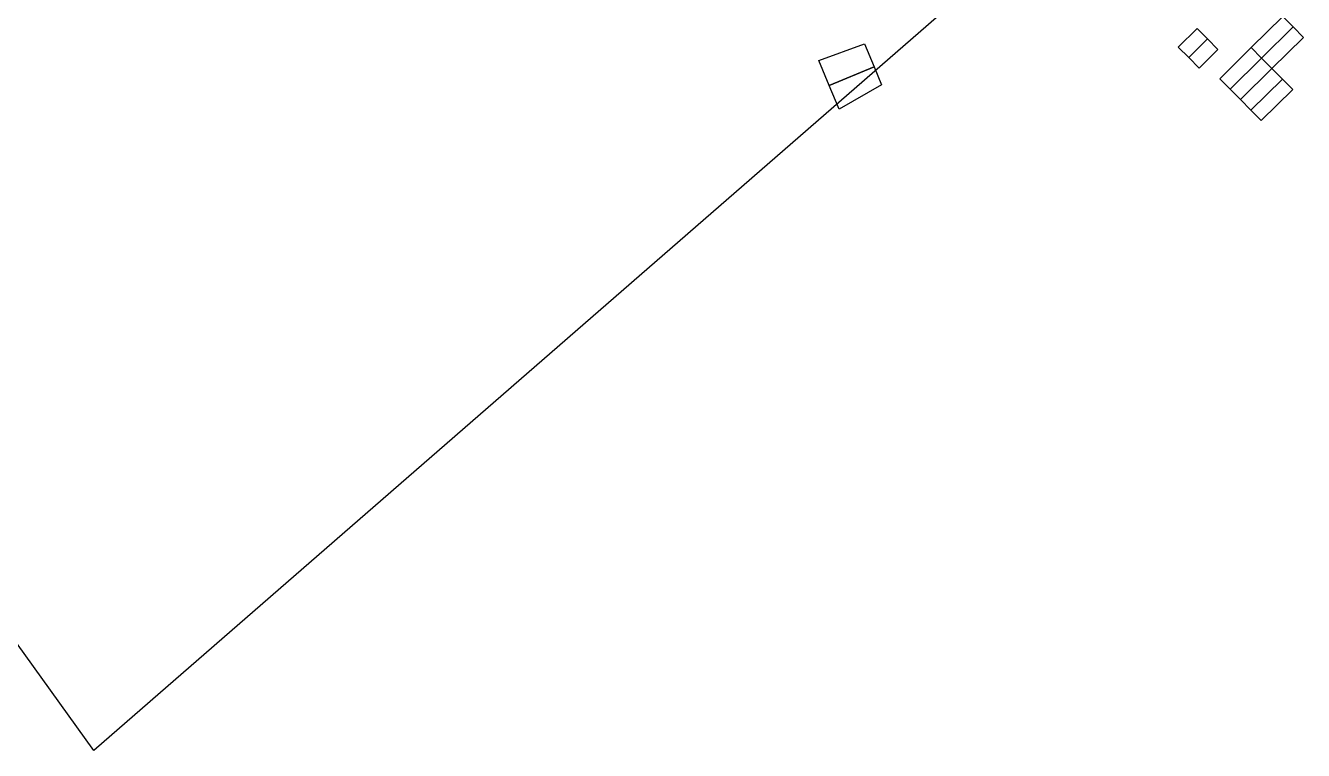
# Model space of a CAD drawing. Header units: metres. Extents: x 5594974 to 5596329, y 6967237 to 6968572.
# Drawn here: x 5595458 to 5596325, y 6967237 to 6967728 of the extents above; entities that cross this region are included whole.
import ezdxf

# ---------------------------------------------------------------- set-up
doc = ezdxf.new("R2010")
doc.units = ezdxf.units.M
doc.layers.add('zz_catastro_fontana', color=7, linetype='Continuous')
doc.layers.add('ZZ_Imagen', color=7, linetype='Continuous')

msp = doc.modelspace()

# ---------------------------------------------------------------- linework, layer by layer
at = {"layer": 'zz_catastro_fontana'}
for points in [[(5596310.5, 6967734.53), (5596317.53, 6967727.41), (5596296.2, 6967706.32), (5596289.17, 6967713.43), (5596310.5, 6967734.53)], [(5596310.5, 6967734.53), (5596317.53, 6967727.41), (5596296.2, 6967706.32), (5596289.17, 6967713.43), (5596310.5, 6967734.53)], [(5596317.53, 6967727.41), (5596324.56, 6967720.3), (5596303.23, 6967699.21), (5596296.2, 6967706.32), (5596317.53, 6967727.41)], [(5596317.53, 6967727.41), (5596324.56, 6967720.3), (5596303.23, 6967699.21), (5596296.2, 6967706.32), (5596317.53, 6967727.41)], [(5596239.67, 6967713.71), (5596252.47, 6967726.36), (5596259.5, 6967719.25), (5596246.7, 6967706.6), (5596239.67, 6967713.71)], [(5596239.67, 6967713.71), (5596252.47, 6967726.36), (5596259.5, 6967719.25), (5596246.7, 6967706.6), (5596239.67, 6967713.71)], [(5596246.7, 6967706.6), (5596259.5, 6967719.25), (5596266.53, 6967712.14), (5596253.73, 6967699.49), (5596246.7, 6967706.6)], [(5596246.7, 6967706.6), (5596259.5, 6967719.25), (5596266.53, 6967712.14), (5596253.73, 6967699.49), (5596246.7, 6967706.6)], [(5596033.37, 6967700.33), (5596002.91, 6967687.62), (5595995.79, 6967704.7), (5596026.85, 6967715.97), (5596033.37, 6967700.33)], [(5596033.37, 6967700.33), (5596002.91, 6967687.62), (5595995.79, 6967704.7), (5596026.85, 6967715.97), (5596033.37, 6967700.33)], [(5596289.17, 6967713.43), (5596296.2, 6967706.32), (5596274.87, 6967685.23), (5596267.84, 6967692.34), (5596289.17, 6967713.43)], [(5596289.17, 6967713.43), (5596296.2, 6967706.32), (5596274.87, 6967685.23), (5596267.84, 6967692.34), (5596289.17, 6967713.43)], [(5596296.2, 6967706.32), (5596303.23, 6967699.21), (5596281.9, 6967678.12), (5596274.87, 6967685.23), (5596296.2, 6967706.32)], [(5596296.2, 6967706.32), (5596303.23, 6967699.21), (5596281.9, 6967678.12), (5596274.87, 6967685.23), (5596296.2, 6967706.32)], [(5596038.41, 6967688.23), (5596009.52, 6967671.75), (5596002.91, 6967687.62), (5596033.37, 6967700.33), (5596038.41, 6967688.23)], [(5596038.41, 6967688.23), (5596009.52, 6967671.75), (5596002.91, 6967687.62), (5596033.37, 6967700.33), (5596038.41, 6967688.23)], [(5596303.23, 6967699.21), (5596310.26, 6967692.1), (5596288.93, 6967671), (5596281.9, 6967678.12), (5596303.23, 6967699.21)], [(5596303.23, 6967699.21), (5596310.26, 6967692.1), (5596288.93, 6967671), (5596281.9, 6967678.12), (5596303.23, 6967699.21)], [(5596310.26, 6967692.1), (5596317.29, 6967684.99), (5596295.96, 6967663.89), (5596288.93, 6967671), (5596310.26, 6967692.1)], [(5596310.26, 6967692.1), (5596317.29, 6967684.99), (5596295.96, 6967663.89), (5596288.93, 6967671), (5596310.26, 6967692.1)]]:
    msp.add_lwpolyline(points, close=True, dxfattribs=at)
at = {"layer": 'ZZ_Imagen', "flags": 128}
msp.add_lwpolyline([(5595773.1, 6968540.8), (5596243.07, 6968031.89), (5596271.71, 6967904.51), (5595504.08, 6967236.79), (5594973.95, 6967974.43), (5595605.89, 6968571.78)], close=True, dxfattribs=at)

doc.saveas('drawing.dxf')
